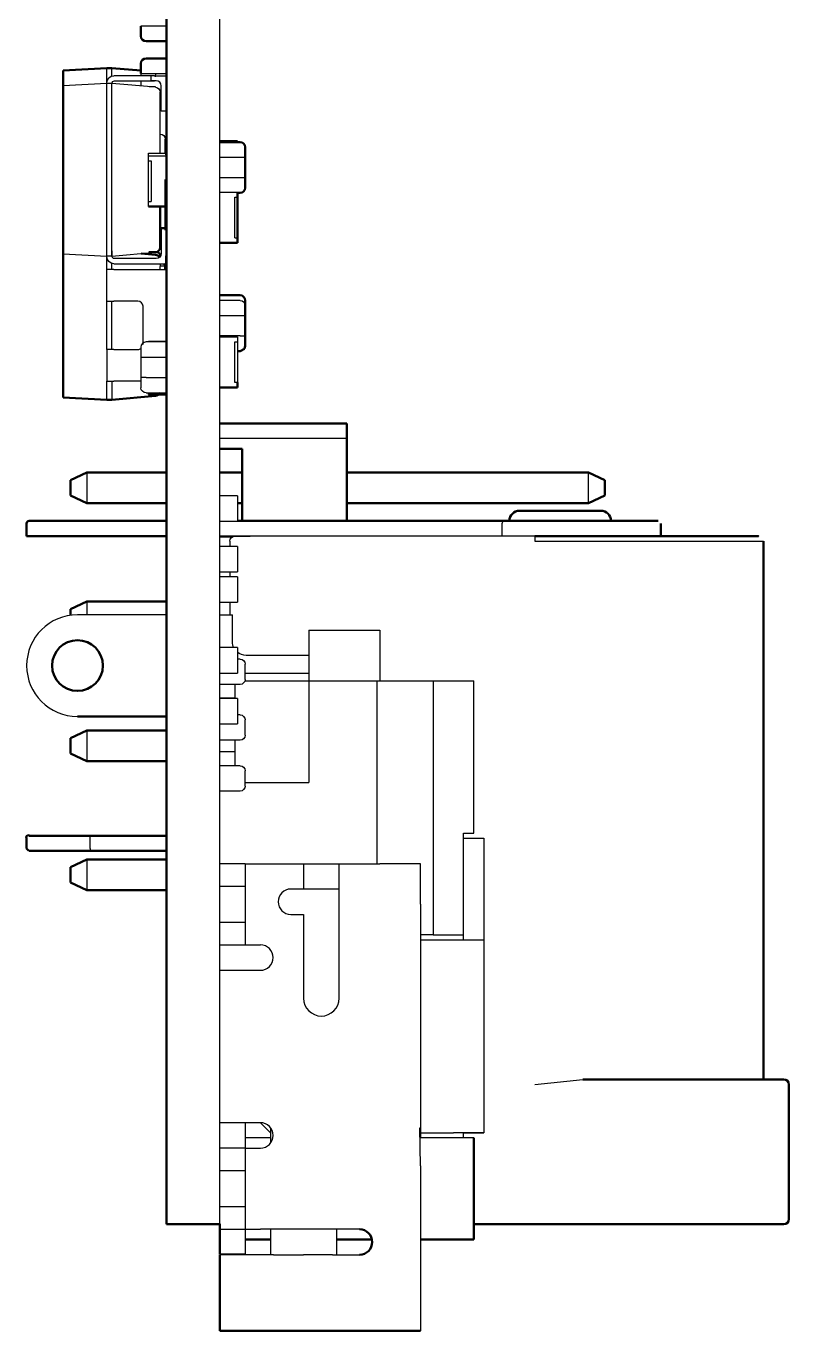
# Model space of a CAD drawing. Header units: millimetres. Extents: x 345 to 622, y 294 to 502.
# Drawn here: x 345.21 to 360.22, y 334.51 to 360.2 of the extents above; entities that cross this region are included whole.
import ezdxf

# ---------------------------------------------------------------- set-up
doc = ezdxf.new("R2010")
doc.units = ezdxf.units.MM
doc.layers.add('Make2D$可见线$场景轮廓线', color=18, linetype='Continuous', lineweight=50, true_color=0x000000)
doc.layers.add('Make2D$可见线$曲线', color=18, linetype='Continuous', true_color=0x000000)

msp = doc.modelspace()

# ---------------------------------------------------------------- linework, layer by layer
at = {"layer": 'Make2D$可见线$场景轮廓线', "color": 96, "true_color": 0x008000}
for p, q in [((347.968, 447.711), (347.968, 338.111)), ((347.968, 338.111), (347.968, 336.611)), ((349.019, 336.611), (347.968, 336.611))]:
    msp.add_line(p, q, dxfattribs=at)
at = {"layer": 'Make2D$可见线$场景轮廓线', "color": 7, "true_color": 0xfffff2}
for p, q in [((347.468, 360.202), (347.468, 360.003)), ((347.568, 359.903), (347.968, 359.903)), ((347.468, 359.467), (347.468, 359.268)), ((347.968, 359.567), (347.568, 359.567)), ((349.419, 357.919), (349.019, 357.919)), ((349.519, 357.62), (349.519, 357.819)), ((349.519, 357.019), (349.519, 357.218)), ((349.369, 356.919), (349.419, 356.919)), ((349.419, 354.903), (349.019, 354.903)), ((349.519, 354.703), (349.519, 354.803)), ((349.519, 354.504), (349.519, 354.703)), ((349.519, 353.903), (349.519, 354.102)), ((349.369, 353.803), (349.419, 353.803)), ((349.505, 353.851), (349.419, 353.803)), ((349.519, 353.903), (349.507, 353.854))]:
    msp.add_line(p, q, dxfattribs=at)
at = {"layer": 'Make2D$可见线$场景轮廓线', "color": 254, "true_color": 0xcad1ee}
for p, q in [((345.938, 359.331), (346.798, 359.376)), ((345.938, 359.331), (345.938, 359.03)), ((346.898, 359.376), (346.798, 359.376)), ((347.468, 359.326), (346.898, 359.376)), ((345.938, 356.02), (345.938, 359.03)), ((347.848, 355.85), (347.848, 356.67)), ((347.968, 356.225), (347.868, 356.225)), ((345.938, 356.02), (345.938, 355.72)), ((345.938, 355.715), (345.938, 352.891)), ((347.757, 355.701), (347.471, 355.726)), ((347.948, 355.412), (347.948, 355.461)), ((346.798, 352.846), (345.938, 352.891)), ((346.898, 352.846), (346.798, 352.846)), ((346.898, 352.846), (347.757, 352.921)), ((351.519, 352.381), (349.019, 352.381)), ((351.519, 352.381), (351.519, 352.081)), ((351.519, 352.081), (351.519, 350.461)), ((349.459, 351.881), (349.019, 351.881)), ((349.459, 350.466), (349.459, 351.881)), ((346.401, 351.411), (346.079, 351.261)), ((346.079, 350.961), (346.079, 351.261)), ((347.968, 351.411), (346.401, 351.411)), ((349.459, 351.411), (349.019, 351.411)), ((351.519, 351.411), (356.278, 351.411)), ((356.599, 351.261), (356.278, 351.411)), ((356.599, 350.961), (356.599, 351.261)), ((346.079, 350.961), (346.401, 350.811)), ((356.278, 350.811), (356.599, 350.961)), ((346.401, 350.811), (347.968, 350.811)), ((349.369, 350.811), (349.459, 350.811)), ((356.278, 350.811), (351.519, 350.811)), ((346.401, 348.871), (346.079, 348.721)), ((346.079, 348.602), (346.079, 348.721)), ((347.968, 348.871), (346.401, 348.871)), ((346.401, 346.331), (346.079, 346.181)), ((347.966, 346.331), (346.401, 346.331)), ((346.079, 345.881), (346.079, 346.181)), ((346.079, 345.881), (346.401, 345.731)), ((346.401, 345.731), (347.968, 345.731)), ((346.401, 343.791), (346.079, 343.641)), ((347.968, 343.791), (346.401, 343.791)), ((346.079, 343.341), (346.079, 343.641)), ((346.079, 343.341), (346.401, 343.191)), ((346.401, 343.191), (347.968, 343.191)), ((354.019, 336.311), (354.019, 338.311)), ((349.019, 336.506), (349.019, 336.513)), ((349.519, 336.311), (350.018, 336.311)), ((351.318, 336.311), (352.014, 336.311)), ((352.969, 336.311), (354.019, 336.311))]:
    msp.add_line(p, q, dxfattribs=at)
at = {"layer": 'Make2D$可见线$场景轮廓线', "color": 9, "true_color": 0xc0c0c0}
for p, q in [((349.019, 357.936), (349.369, 357.936)), ((349.369, 357.936), (349.369, 357.919)), ((347.953, 356.183), (347.953, 357.18)), ((349.369, 356.936), (349.369, 356.836)), ((347.968, 356.65), (347.618, 356.65)), ((349.369, 356.836), (349.369, 356.036)), ((347.848, 356.154), (347.868, 356.16)), ((349.369, 355.936), (349.019, 355.936)), ((349.369, 356.036), (349.369, 355.936)), ((347.775, 355.754), (347.622, 355.754)), ((349.369, 353.086), (349.019, 353.086)), ((349.369, 353.186), (349.369, 353.086)), ((347.968, 352.95), (347.618, 352.95))]:
    msp.add_line(p, q, dxfattribs=at)
at = {"layer": 'Make2D$可见线$场景轮廓线', "color": 40, "true_color": 0xffa61c}
for p, q in [((349.518, 357.219), (349.518, 357.619)), ((349.518, 354.103), (349.518, 354.503))]:
    msp.add_line(p, q, dxfattribs=at)
at = {"layer": 'Make2D$可见线$场景轮廓线', "color": 7, "true_color": 0xffffff}
for p, q in [((346.469, 350.461), (345.269, 350.461)), ((347.968, 350.461), (346.469, 350.461)), ((353.424, 350.461), (349.374, 350.461)), ((354.607, 350.461), (353.424, 350.461)), ((357.648, 350.461), (354.607, 350.461)), ((356.519, 350.661), (354.919, 350.661)), ((345.219, 350.411), (345.219, 350.161)), ((357.698, 350.411), (357.698, 350.161)), ((345.219, 350.161), (346.469, 350.161)), ((347.968, 350.161), (346.469, 350.161)), ((359.616, 350.161), (355.219, 350.161)), ((359.719, 339.461), (359.719, 350.061)), ((346.219, 346.611), (347.965, 346.611)), ((345.219, 344.011), (345.219, 344.211)), ((345.27, 344.261), (346.469, 344.261)), ((346.469, 344.261), (347.968, 344.261)), ((345.263, 343.961), (345.219, 344.011)), ((345.27, 343.961), (346.469, 343.961)), ((346.469, 343.961), (347.968, 343.961)), ((359.819, 339.461), (356.163, 339.461)), ((360.119, 339.461), (359.819, 339.461)), ((360.219, 339.361), (360.219, 336.711)), ((354.019, 336.611), (359.819, 336.611)), ((359.819, 336.611), (360.119, 336.611))]:
    msp.add_line(p, q, dxfattribs=at)
at = {"layer": 'Make2D$可见线$场景轮廓线', "color": 254, "true_color": 0xcbd2ef}
for p, q in [((349.019, 336.511), (349.019, 336.617)), ((349.019, 336.506), (349.019, 336.021)), ((349.019, 336.011), (349.019, 334.511)), ((349.819, 334.511), (349.019, 334.511)), ((349.819, 334.511), (350.08, 334.511)), ((350.292, 334.511), (350.08, 334.511)), ((350.292, 334.511), (350.67, 334.511)), ((350.67, 334.511), (351.235, 334.511)), ((352.169, 334.511), (351.235, 334.511)), ((352.169, 334.511), (352.969, 334.511))]:
    msp.add_line(p, q, dxfattribs=at)
at = {"layer": 'Make2D$可见线$场景轮廓线', "color": 7, "true_color": 0xfffff2, "extrusion": (0, 0, -1)}
for centre, start, end in [((-347.568, 360.003), 270, 0), ((-349.419, 357.819), 90, 180), ((-349.419, 354.803), 90, 180)]:
    msp.add_arc(centre, 0.1, start, end, dxfattribs=at)
at = {"layer": 'Make2D$可见线$场景轮廓线', "color": 7, "true_color": 0xfffff2}
for centre, start, end in [((347.568, 359.467), 90, 180), ((349.419, 357.019), 270, 360)]:
    msp.add_arc(centre, 0.1, start, end, dxfattribs=at)
at = {"layer": 'Make2D$可见线$场景轮廓线', "color": 254, "true_color": 0xcad1ee, "extrusion": (0, 0, -1)}
for centre, start, end in [((-347.748, 355.85), 180, 265), ((-347.748, 355.601), 95, 153), ((-347.748, 353.021), 202.1319, 265)]:
    msp.add_arc(centre, 0.1, start, end, dxfattribs=at)
at = {"layer": 'Make2D$可见线$场景轮廓线', "color": 9, "true_color": 0xc0c0c0, "extrusion": (0, 0, -1)}
msp.add_arc((-347.775, 355.678), 0.178, 113.2164, 120.9678, dxfattribs=at)
at = {"layer": 'Make2D$可见线$场景轮廓线', "color": 9, "true_color": 0xc0c0c0}
msp.add_arc((347.775, 355.678), 0.0762, 360, 90, dxfattribs=at)
at = {"layer": 'Make2D$可见线$场景轮廓线', "color": 254, "true_color": 0xcad1ee}
msp.add_arc((347.848, 355.461), 0.1, 360, 41.7604, dxfattribs=at)
at = {"layer": 'Make2D$可见线$场景轮廓线', "color": 7, "true_color": 0xffffff}
for centre, radius, start, end in [((345.269, 350.411), 0.05, 90, 180), ((356.519, 350.461), 0.2, 0, 90)]:
    msp.add_arc(centre, radius, start, end, dxfattribs=at)
at = {"layer": 'Make2D$可见线$场景轮廓线', "color": 7, "true_color": 0xffffff, "extrusion": (0, 0, -1)}
for centre, radius, start, end in [((-354.919, 350.461), 0.2, 360, 90), ((-346.219, 347.611), 0.5, 0, 180), ((-346.219, 347.611), 0.5, 180, 0), ((-345.248, 344.233), 0.0364, 322.8161, 126.1396), ((-360.119, 339.361), 0.1, 90, 180), ((-360.119, 336.711), 0.1, 180, 270)]:
    msp.add_arc(centre, radius, start, end, dxfattribs=at)
at = {"layer": 'Make2D$可见线$场景轮廓线', "color": 254, "true_color": 0xcbd2ef}
for start, end in [(360, 90), (270, 360)]:
    msp.add_arc((351.769, 336.261), 0.25, start, end, dxfattribs=at)
at = {"layer": 'Make2D$可见线$场景轮廓线', "color": 7, "true_color": 0xffffff}
msp.add_rational_spline([(359.618, 350.161), (359.622, 350.161), (359.616, 350.161)], [0.986814337913, 0.992751961022, 1], degree=2, dxfattribs=at)
at = {"layer": 'Make2D$可见线$曲线', "color": 96, "true_color": 0x008000}
for p, q in [((347.968, 447.711), (347.968, 338.111)), ((347.968, 338.111), (347.968, 336.611)), ((349.019, 336.611), (347.968, 336.611))]:
    msp.add_line(p, q, dxfattribs=at)
at = {"layer": 'Make2D$可见线$曲线', "color": 96, "lineweight": -3, "true_color": 0x008000}
for p, q in [((349.019, 338.111), (349.019, 447.711)), ((349.019, 336.611), (349.019, 338.111))]:
    msp.add_line(p, q, dxfattribs=at)
at = {"layer": 'Make2D$可见线$曲线', "color": 40, "lineweight": -3, "true_color": 0xffa61c}
for p, q in [((347.966, 360.203), (347.568, 360.203)), ((347.568, 360.203), (347.568, 360.203)), ((347.469, 359.267), (347.469, 359.227)), ((347.469, 359.126), (347.469, 359.026)), ((347.865, 358.867), (347.848, 358.867)), ((349.021, 357.219), (349.413, 357.219)), ((349.419, 357.219), (349.518, 357.219)), ((349.419, 354.103), (349.021, 354.103)), ((349.419, 354.103), (349.518, 354.103)), ((347.469, 353.683), (347.469, 353.283)), ((347.568, 353.683), (347.966, 353.683)), ((347.568, 353.283), (347.966, 353.283))]:
    msp.add_line(p, q, dxfattribs=at)
at = {"layer": 'Make2D$可见线$曲线', "color": 7, "true_color": 0xfffff2}
for p, q in [((347.468, 360.202), (347.468, 360.003)), ((347.568, 359.903), (347.968, 359.903)), ((347.468, 359.467), (347.468, 359.268)), ((347.968, 359.567), (347.568, 359.567)), ((349.419, 357.919), (349.019, 357.919)), ((349.519, 357.62), (349.519, 357.819)), ((349.519, 357.019), (349.519, 357.218)), ((349.369, 356.919), (349.419, 356.919)), ((349.419, 354.903), (349.019, 354.903)), ((349.519, 354.703), (349.519, 354.803)), ((349.519, 354.504), (349.519, 354.703)), ((349.519, 353.903), (349.519, 354.102)), ((349.369, 353.803), (349.419, 353.803)), ((349.505, 353.851), (349.419, 353.803)), ((349.519, 353.903), (349.507, 353.854))]:
    msp.add_line(p, q, dxfattribs=at)
at = {"layer": 'Make2D$可见线$曲线', "color": 254, "true_color": 0xcad1ee}
for p, q in [((345.938, 359.331), (346.798, 359.376)), ((345.938, 359.331), (345.938, 359.03)), ((346.898, 359.376), (346.798, 359.376)), ((347.468, 359.326), (346.898, 359.376)), ((345.938, 356.02), (345.938, 359.03)), ((347.848, 355.85), (347.848, 356.67)), ((347.968, 356.225), (347.868, 356.225)), ((345.938, 356.02), (345.938, 355.72)), ((345.938, 355.715), (345.938, 352.891)), ((347.757, 355.701), (347.471, 355.726)), ((347.948, 355.412), (347.948, 355.461)), ((346.798, 352.846), (345.938, 352.891)), ((346.898, 352.846), (346.798, 352.846)), ((346.898, 352.846), (347.757, 352.921)), ((351.519, 352.381), (349.019, 352.381)), ((351.519, 352.381), (351.519, 352.081)), ((351.519, 352.081), (351.519, 350.461)), ((349.459, 351.881), (349.019, 351.881)), ((349.459, 350.466), (349.459, 351.881)), ((346.401, 351.411), (346.079, 351.261)), ((346.079, 350.961), (346.079, 351.261)), ((347.968, 351.411), (346.401, 351.411)), ((349.459, 351.411), (349.019, 351.411)), ((351.519, 351.411), (356.278, 351.411)), ((356.599, 351.261), (356.278, 351.411)), ((356.599, 350.961), (356.599, 351.261)), ((346.079, 350.961), (346.401, 350.811)), ((356.278, 350.811), (356.599, 350.961)), ((346.401, 350.811), (347.968, 350.811)), ((349.369, 350.811), (349.459, 350.811)), ((356.278, 350.811), (351.519, 350.811)), ((346.401, 348.871), (346.079, 348.721)), ((346.079, 348.602), (346.079, 348.721)), ((347.968, 348.871), (346.401, 348.871)), ((346.401, 346.331), (346.079, 346.181)), ((347.966, 346.331), (346.401, 346.331)), ((346.079, 345.881), (346.079, 346.181)), ((346.079, 345.881), (346.401, 345.731)), ((346.401, 345.731), (347.968, 345.731)), ((346.401, 343.791), (346.079, 343.641)), ((347.968, 343.791), (346.401, 343.791)), ((346.079, 343.341), (346.079, 343.641)), ((346.079, 343.341), (346.401, 343.191)), ((346.401, 343.191), (347.968, 343.191)), ((354.019, 336.311), (354.019, 338.311)), ((349.019, 336.506), (349.019, 336.513)), ((349.519, 336.311), (350.018, 336.311)), ((351.318, 336.311), (352.014, 336.311)), ((352.969, 336.311), (354.019, 336.311))]:
    msp.add_line(p, q, dxfattribs=at)
at = {"layer": 'Make2D$可见线$曲线', "color": 254, "lineweight": -3, "true_color": 0xcad1ee}
for p, q in [((346.798, 359.085), (346.798, 359.376)), ((346.898, 359.276), (346.898, 359.376)), ((346.898, 359.221), (346.898, 359.276)), ((347.588, 359.225), (346.938, 359.225)), ((347.738, 359.225), (347.663, 359.225)), ((347.663, 359.225), (347.663, 359.125)), ((347.738, 359.225), (347.968, 359.225)), ((347.757, 359.201), (347.76, 359.269)), ((346.798, 359.075), (345.938, 359.03)), ((346.798, 359.075), (346.798, 359.085)), ((346.898, 359.075), (346.798, 359.075)), ((346.798, 355.675), (346.798, 359.075)), ((346.898, 358.976), (346.898, 359.075)), ((347.757, 359), (346.898, 359.075)), ((346.898, 355.775), (346.898, 358.976)), ((346.947, 359.125), (347.588, 359.125)), ((347.63, 359.011), (347.754, 359.011)), ((347.663, 359.125), (347.738, 359.125)), ((347.738, 359.125), (347.663, 359.125)), ((347.768, 359.125), (347.738, 359.125)), ((347.868, 358.525), (347.868, 359.025)), ((347.848, 357.7), (347.848, 358.9)), ((347.968, 358.525), (347.868, 358.525)), ((347.948, 357.687), (347.948, 357.975)), ((347.968, 356.811), (347.953, 356.811)), ((347.868, 356.225), (347.868, 355.725)), ((345.938, 355.72), (346.798, 355.675)), ((346.898, 355.675), (346.798, 355.675)), ((346.798, 355.411), (346.798, 355.665)), ((346.898, 355.775), (346.898, 355.675)), ((346.898, 355.675), (346.898, 355.775)), ((346.898, 355.675), (347.757, 355.75)), ((347.768, 355.625), (346.947, 355.625)), ((346.798, 354.786), (346.798, 355.411)), ((346.938, 355.411), (346.798, 355.411)), ((346.898, 355.411), (346.898, 355.534)), ((346.938, 355.525), (347.968, 355.525)), ((346.938, 355.411), (347.968, 355.411)), ((347.848, 355.414), (347.848, 355.471)), ((346.798, 353.836), (346.798, 354.786)), ((346.798, 354.786), (346.938, 354.786)), ((346.898, 353.836), (346.898, 354.786)), ((347.409, 354.786), (346.938, 354.786)), ((347.509, 353.936), (347.509, 354.686)), ((346.798, 353.836), (346.798, 353.211)), ((346.938, 353.836), (346.798, 353.836)), ((346.938, 353.836), (347.409, 353.836)), ((346.798, 352.846), (346.798, 353.211)), ((346.798, 353.211), (346.938, 353.211)), ((346.898, 353.211), (346.898, 352.946)), ((347.468, 353.211), (346.938, 353.211)), ((347.968, 353.211), (347.95, 353.211)), ((346.898, 352.946), (346.898, 352.846)), ((351.519, 352.081), (349.019, 352.081)), ((346.401, 351.411), (346.401, 350.811)), ((356.278, 350.811), (356.278, 351.411)), ((349.256, 350.141), (349.019, 350.141)), ((349.369, 349.841), (349.365, 349.841)), ((346.401, 348.871), (346.401, 348.611)), ((350.769, 348.311), (350.769, 347.311)), ((350.769, 348.311), (352.169, 348.311)), ((352.169, 348.311), (352.169, 347.311)), ((350.769, 347.311), (352.119, 347.311)), ((350.769, 347.311), (350.769, 345.311)), ((352.119, 343.712), (352.119, 347.311)), ((352.119, 347.311), (353.219, 347.311)), ((353.219, 347.311), (353.219, 342.311)), ((353.219, 347.311), (354.019, 347.311)), ((354.019, 344.311), (354.019, 347.311)), ((346.401, 346.331), (346.401, 345.731)), ((353.819, 344.311), (354.019, 344.311)), ((353.819, 342.311), (353.819, 344.311)), ((353.819, 344.211), (354.219, 344.211)), ((354.219, 344.211), (354.219, 343.711)), ((346.401, 343.791), (346.401, 343.191)), ((354.219, 343.711), (354.219, 342.211)), ((353.219, 342.311), (352.969, 342.311)), ((353.219, 342.311), (353.819, 342.311)), ((353.819, 342.216), (353.819, 342.311)), ((352.969, 342.211), (353.619, 342.211)), ((353.619, 342.211), (354.219, 342.211)), ((354.219, 342.211), (354.219, 338.411)), ((349.822, 338.608), (350.019, 338.411)), ((352.969, 338.411), (353.619, 338.411)), ((354.219, 338.411), (353.619, 338.411)), ((353.818, 338.411), (354.219, 338.411)), ((353.819, 338.311), (353.819, 338.414)), ((350.019, 338.311), (349.519, 338.311)), ((354.019, 338.311), (352.969, 338.311))]:
    msp.add_line(p, q, dxfattribs=at)
at = {"layer": 'Make2D$可见线$曲线', "color": 7, "lineweight": -3, "true_color": 0xfffff2}
for p, q in [((347.468, 359.268), (347.568, 359.268)), ((347.568, 359.268), (347.968, 359.268)), ((347.848, 358.567), (347.868, 358.567)), ((347.968, 357.783), (347.948, 357.783)), ((347.948, 357.683), (347.968, 357.683)), ((349.019, 357.62), (349.419, 357.62)), ((349.419, 357.62), (349.519, 357.62)), ((349.419, 354.803), (349.019, 354.803)), ((349.019, 354.504), (349.419, 354.504)), ((349.419, 354.504), (349.519, 354.504)), ((349.021, 354.102), (349.019, 354.102)), ((347.468, 353.883), (347.468, 353.684)), ((347.968, 353.983), (347.568, 353.983)), ((347.468, 353.684), (347.568, 353.684)), ((347.468, 353.282), (347.468, 353.083)), ((347.568, 353.282), (347.468, 353.282)), ((347.568, 352.983), (347.968, 352.983)), ((349.419, 347.74), (349.369, 347.74)), ((349.519, 347.34), (349.519, 347.64)), ((349.419, 347.24), (349.019, 347.24)), ((349.419, 346.64), (349.366, 346.64)), ((349.519, 346.24), (349.519, 346.54)), ((349.419, 346.14), (349.019, 346.14)), ((349.419, 345.64), (349.019, 345.64)), ((349.519, 345.24), (349.519, 345.54)), ((349.419, 345.14), (349.019, 345.14))]:
    msp.add_line(p, q, dxfattribs=at)
at = {"layer": 'Make2D$可见线$曲线', "color": 9, "true_color": 0xc0c0c0}
for p, q in [((349.019, 357.936), (349.369, 357.936)), ((349.369, 357.936), (349.369, 357.919)), ((347.953, 356.183), (347.953, 357.18)), ((349.369, 356.936), (349.369, 356.836)), ((347.968, 356.65), (347.618, 356.65)), ((349.369, 356.836), (349.369, 356.036)), ((347.848, 356.154), (347.868, 356.16)), ((349.369, 355.936), (349.019, 355.936)), ((349.369, 356.036), (349.369, 355.936)), ((347.775, 355.754), (347.622, 355.754)), ((349.369, 353.086), (349.019, 353.086)), ((349.369, 353.186), (349.369, 353.086)), ((347.968, 352.95), (347.618, 352.95))]:
    msp.add_line(p, q, dxfattribs=at)
at = {"layer": 'Make2D$可见线$曲线', "color": 9, "lineweight": -3, "true_color": 0xc0c0c0}
for p, q in [((347.618, 357.65), (347.618, 357.7)), ((347.618, 357.7), (347.968, 357.7)), ((347.618, 357.65), (347.968, 357.65)), ((347.618, 357.55), (347.618, 357.65)), ((347.618, 357.55), (347.668, 357.55)), ((347.618, 356.75), (347.618, 357.55)), ((347.668, 357.55), (347.668, 356.75)), ((349.019, 356.936), (349.369, 356.936)), ((347.618, 356.75), (347.668, 356.75)), ((347.618, 356.65), (347.618, 356.75)), ((347.968, 356.7), (347.953, 356.7)), ((349.319, 356.036), (349.319, 356.836)), ((349.319, 356.836), (349.369, 356.836)), ((349.319, 356.036), (349.369, 356.036)), ((347.953, 355.678), (347.953, 355.475)), ((347.851, 355.475), (347.851, 355.525)), ((347.953, 355.475), (347.851, 355.475)), ((349.019, 354.086), (349.369, 354.086)), ((349.369, 354.086), (349.369, 353.986)), ((347.618, 354), (347.968, 354)), ((347.618, 353.986), (347.618, 354)), ((349.319, 353.986), (349.369, 353.986)), ((349.319, 353.186), (349.319, 353.986)), ((349.369, 353.986), (349.369, 353.186)), ((349.369, 353.186), (349.319, 353.186)), ((347.618, 352.95), (347.618, 352.983)), ((349.369, 350.957), (349.019, 350.957)), ((349.369, 350.957), (349.369, 350.457)), ((349.019, 350.457), (349.369, 350.457)), ((349.369, 349.957), (349.019, 349.957)), ((349.369, 349.957), (349.369, 349.457)), ((349.019, 349.457), (349.369, 349.457)), ((349.369, 349.357), (349.019, 349.357)), ((349.369, 349.357), (349.369, 348.857)), ((349.019, 348.857), (349.369, 348.857)), ((349.369, 347.965), (349.019, 347.965)), ((349.369, 347.965), (349.369, 347.465)), ((349.019, 347.465), (349.369, 347.465)), ((349.369, 346.965), (349.019, 346.965)), ((349.369, 346.965), (349.369, 346.465)), ((349.019, 346.465), (349.369, 346.465))]:
    msp.add_line(p, q, dxfattribs=at)
at = {"layer": 'Make2D$可见线$曲线', "color": 40, "true_color": 0xffa61c}
for p, q in [((349.518, 357.219), (349.518, 357.619)), ((349.518, 354.103), (349.518, 354.503))]:
    msp.add_line(p, q, dxfattribs=at)
at = {"layer": 'Make2D$可见线$曲线', "color": 7, "true_color": 0xffffff}
for p, q in [((346.469, 350.461), (345.269, 350.461)), ((347.968, 350.461), (346.469, 350.461)), ((353.424, 350.461), (349.374, 350.461)), ((354.607, 350.461), (353.424, 350.461)), ((357.648, 350.461), (354.607, 350.461)), ((356.519, 350.661), (354.919, 350.661)), ((345.219, 350.411), (345.219, 350.161)), ((357.698, 350.411), (357.698, 350.161)), ((345.219, 350.161), (346.469, 350.161)), ((347.968, 350.161), (346.469, 350.161)), ((359.616, 350.161), (355.219, 350.161)), ((359.719, 339.461), (359.719, 350.061)), ((346.219, 346.611), (347.965, 346.611)), ((345.219, 344.011), (345.219, 344.211)), ((345.27, 344.261), (346.469, 344.261)), ((346.469, 344.261), (347.968, 344.261)), ((345.263, 343.961), (345.219, 344.011)), ((345.27, 343.961), (346.469, 343.961)), ((346.469, 343.961), (347.968, 343.961)), ((359.819, 339.461), (356.163, 339.461)), ((360.119, 339.461), (359.819, 339.461)), ((360.219, 339.361), (360.219, 336.711)), ((354.019, 336.611), (359.819, 336.611)), ((359.819, 336.611), (360.119, 336.611))]:
    msp.add_line(p, q, dxfattribs=at)
at = {"layer": 'Make2D$可见线$曲线', "color": 7, "lineweight": -3, "true_color": 0xffffff}
for p, q in [((354.578, 350.411), (354.599, 350.459)), ((354.578, 350.161), (354.578, 350.411)), ((349.319, 350.161), (349.019, 350.161)), ((349.219, 350.061), (349.219, 349.962)), ((349.319, 350.161), (349.619, 350.161)), ((349.619, 350.161), (349.319, 350.161)), ((355.219, 350.161), (349.619, 350.161)), ((355.219, 350.161), (355.219, 350.061)), ((355.219, 350.061), (359.719, 350.061)), ((349.219, 349.46), (349.219, 349.357)), ((349.219, 348.862), (349.219, 348.611)), ((347.967, 348.611), (346.219, 348.611)), ((349.019, 348.611), (349.269, 348.611)), ((349.269, 348.111), (349.269, 348.611)), ((349.269, 348.081), (349.269, 348.111)), ((350.769, 347.811), (349.539, 347.811)), ((349.519, 347.461), (350.769, 347.461)), ((349.319, 347.243), (349.319, 346.973)), ((349.619, 347.311), (350.119, 347.311)), ((350.119, 347.311), (350.769, 347.311)), ((349.319, 346.973), (349.019, 346.973)), ((349.319, 346.973), (349.319, 346.965)), ((349.319, 346.141), (349.319, 345.911)), ((349.319, 345.911), (349.019, 345.911)), ((349.319, 345.911), (349.319, 345.637)), ((349.619, 345.311), (350.119, 345.311)), ((350.119, 345.311), (350.769, 345.311)), ((346.469, 344.211), (346.469, 344.261)), ((346.469, 344.011), (346.469, 344.211)), ((346.469, 344.011), (346.469, 343.961)), ((355.219, 339.361), (356.163, 339.461))]:
    msp.add_line(p, q, dxfattribs=at)
at = {"layer": 'Make2D$可见线$曲线', "color": 254, "lineweight": -3, "true_color": 0xcbd2ef}
for p, q in [((349.519, 343.711), (349.019, 343.711)), ((349.519, 343.711), (349.819, 343.711)), ((349.519, 343.711), (349.519, 343.261)), ((349.819, 343.711), (350.669, 343.711)), ((350.668, 343.711), (351.369, 343.711)), ((350.669, 343.711), (350.669, 343.211)), ((351.369, 343.711), (352.169, 343.711)), ((351.369, 341.061), (351.369, 343.711)), ((352.969, 343.711), (352.169, 343.711)), ((352.969, 342.911), (352.969, 343.711)), ((349.519, 343.261), (349.019, 343.261)), ((349.519, 343.261), (349.519, 342.561)), ((350.669, 343.211), (350.419, 343.211)), ((351.369, 343.211), (350.671, 343.211)), ((352.969, 342.911), (352.969, 338.511)), ((349.019, 342.561), (349.519, 342.561)), ((349.519, 342.561), (349.519, 342.111)), ((350.419, 342.711), (350.669, 342.711)), ((350.669, 342.711), (350.669, 341.061)), ((349.019, 342.111), (349.519, 342.111)), ((349.519, 342.111), (349.819, 342.111)), ((349.019, 341.611), (349.819, 341.611)), ((349.819, 338.611), (349.019, 338.611)), ((349.519, 338.615), (349.519, 338.111)), ((350.019, 338.512), (350.019, 338.216)), ((352.958, 338.511), (352.969, 338.511)), ((352.969, 337.761), (352.958, 338.511)), ((352.969, 338.511), (352.969, 338.311)), ((349.519, 338.111), (349.019, 338.111)), ((349.519, 338.111), (349.819, 338.111)), ((349.519, 338.111), (349.519, 337.661)), ((349.519, 337.661), (349.019, 337.661)), ((349.519, 337.661), (349.519, 336.961)), ((352.969, 337.761), (352.969, 334.511)), ((349.019, 336.961), (349.519, 336.961)), ((349.519, 336.961), (349.519, 336.511)), ((349.019, 336.511), (349.519, 336.511)), ((349.519, 336.514), (349.519, 336.021)), ((349.519, 336.511), (349.819, 336.511)), ((351.769, 336.511), (349.819, 336.511)), ((350.019, 336.511), (350.019, 336.017)), ((351.319, 336.514), (351.319, 336.011)), ((349.519, 336.021), (349.019, 336.021)), ((349.819, 336.011), (349.019, 336.011)), ((350.08, 336.011), (349.819, 336.011)), ((350.08, 336.011), (350.292, 336.011)), ((350.292, 336.011), (350.67, 336.011)), ((351.235, 336.011), (350.67, 336.011)), ((351.235, 336.011), (351.769, 336.011))]:
    msp.add_line(p, q, dxfattribs=at)
at = {"layer": 'Make2D$可见线$曲线', "color": 254, "true_color": 0xcbd2ef}
for p, q in [((349.019, 336.511), (349.019, 336.617)), ((349.019, 336.506), (349.019, 336.021)), ((349.019, 336.011), (349.019, 334.511)), ((349.819, 334.511), (349.019, 334.511)), ((349.819, 334.511), (350.08, 334.511)), ((350.292, 334.511), (350.08, 334.511)), ((350.292, 334.511), (350.67, 334.511)), ((350.67, 334.511), (351.235, 334.511)), ((352.169, 334.511), (351.235, 334.511)), ((352.169, 334.511), (352.969, 334.511))]:
    msp.add_line(p, q, dxfattribs=at)
at = {"layer": 'Make2D$可见线$曲线', "color": 7, "lineweight": -3, "true_color": 0xfffff2}
for centre, radius, start, end in [((347.36, -2096114.864), 2096475.066, 89.999994308, 89.999997041), ((347.568, 353.883), 0.1, 90, 180)]:
    msp.add_arc(centre, radius, start, end, dxfattribs=at)
at = {"layer": 'Make2D$可见线$曲线', "color": 7, "true_color": 0xfffff2, "extrusion": (0, 0, -1)}
for centre, start, end in [((-347.568, 360.003), 270, 0), ((-349.419, 357.819), 90, 180), ((-349.419, 354.803), 90, 180)]:
    msp.add_arc(centre, 0.1, start, end, dxfattribs=at)
at = {"layer": 'Make2D$可见线$曲线', "color": 7, "true_color": 0xfffff2}
for centre, start, end in [((347.568, 359.467), 90, 180), ((349.419, 357.019), 270, 360)]:
    msp.add_arc(centre, 0.1, start, end, dxfattribs=at)
at = {"layer": 'Make2D$可见线$曲线', "color": 254, "lineweight": -3, "true_color": 0xcad1ee, "extrusion": (0, 0, -1)}
for centre, radius, start, end in [((-346.938, 359.085), 0.14, 0, 90), ((-347.744, 1572580.509), 1572221.284, 270.000002959, 270.000005692), ((-346.947, 359.076), 0.049, 0, 90), ((-347.748, 358.9), 0.1, 95, 180), ((-347.848, 357.975), 0.1, 90, 180), ((-346.938, 355.665), 0.14, 270, 0), ((-346.947, 355.674), 0.049, 270, 0), ((-347.768, 355.725), 0.1, 180, 270)]:
    msp.add_arc(centre, radius, start, end, dxfattribs=at)
at = {"layer": 'Make2D$可见线$曲线', "color": 254, "lineweight": -3, "true_color": 0xcad1ee}
for centre, radius, start, end in [((347.744, 1572580.409), 1572221.284, 269.999994308, 269.999997041), ((347.768, 359.025), 0.1, 360, 90), ((347.409, 354.686), 0.1, 360, 90), ((347.409, 353.936), 0.1, 270, 306.157)]:
    msp.add_arc(centre, radius, start, end, dxfattribs=at)
at = {"layer": 'Make2D$可见线$曲线', "color": 254, "true_color": 0xcad1ee, "extrusion": (0, 0, -1)}
for centre, start, end in [((-347.748, 355.85), 180, 265), ((-347.748, 355.601), 95, 153), ((-347.748, 353.021), 202.1319, 265)]:
    msp.add_arc(centre, 0.1, start, end, dxfattribs=at)
at = {"layer": 'Make2D$可见线$曲线', "color": 9, "true_color": 0xc0c0c0, "extrusion": (0, 0, -1)}
msp.add_arc((-347.775, 355.678), 0.178, 113.2164, 120.9678, dxfattribs=at)
at = {"layer": 'Make2D$可见线$曲线', "color": 9, "true_color": 0xc0c0c0}
msp.add_arc((347.775, 355.678), 0.0762, 360, 90, dxfattribs=at)
at = {"layer": 'Make2D$可见线$曲线', "color": 254, "true_color": 0xcad1ee}
msp.add_arc((347.848, 355.461), 0.1, 360, 41.7604, dxfattribs=at)
at = {"layer": 'Make2D$可见线$曲线', "color": 7, "lineweight": -3, "true_color": 0xfffff2, "extrusion": (0, 0, -1)}
for centre, start, end in [((-349.419, 354.703), 90, 180), ((-347.568, 353.083), 270, 0), ((-349.419, 347.64), 90, 180), ((-349.419, 347.34), 180, 270), ((-349.419, 346.54), 90, 180), ((-349.419, 346.24), 180, 270), ((-349.419, 345.54), 90, 180), ((-349.419, 345.24), 180, 270)]:
    msp.add_arc(centre, 0.1, start, end, dxfattribs=at)
at = {"layer": 'Make2D$可见线$曲线', "color": 7, "true_color": 0xffffff}
for centre, radius, start, end in [((345.269, 350.411), 0.05, 90, 180), ((356.519, 350.461), 0.2, 0, 90)]:
    msp.add_arc(centre, radius, start, end, dxfattribs=at)
at = {"layer": 'Make2D$可见线$曲线', "color": 7, "true_color": 0xffffff, "extrusion": (0, 0, -1)}
for centre, radius, start, end in [((-354.919, 350.461), 0.2, 360, 90), ((-346.219, 347.611), 0.5, 0, 180), ((-346.219, 347.611), 0.5, 180, 0), ((-345.248, 344.233), 0.0364, 322.8161, 126.1396), ((-360.119, 339.361), 0.1, 90, 180), ((-360.119, 336.711), 0.1, 180, 270)]:
    msp.add_arc(centre, radius, start, end, dxfattribs=at)
at = {"layer": 'Make2D$可见线$曲线', "color": 7, "lineweight": -3, "true_color": 0xffffff, "extrusion": (0, 0, -1)}
for centre, radius, start, end in [((-349.319, 350.061), 0.1, 0, 90), ((-349.539, 348.081), 0.27, 333, 0), ((-349.539, 348.081), 0.27, 270, 310.0608), ((-349.547, -1621818.761), 1622166.072, 89.99999882, 90.000002548), ((-349.547, -1631728.023), 1632073.334, 89.99999903, 90.000002541)]:
    msp.add_arc(centre, radius, start, end, dxfattribs=at)
at = {"layer": 'Make2D$可见线$曲线', "color": 7, "lineweight": -3, "true_color": 0xffffff}
msp.add_arc((346.219, 347.611), 1, 90, 270, dxfattribs=at)
at = {"layer": 'Make2D$可见线$曲线', "color": 254, "lineweight": -3, "true_color": 0xcbd2ef}
for centre, radius, start, end in [((350.419, 342.961), 0.25, 90, 270), ((349.819, 341.861), 0.25, 360, 90), ((349.819, 341.861), 0.25, 270, 360), ((351.019, 341.061), 0.35, 180, 360), ((349.819, 338.361), 0.25, 360, 90), ((349.819, 338.361), 0.25, 270, 360)]:
    msp.add_arc(centre, radius, start, end, dxfattribs=at)
at = {"layer": 'Make2D$可见线$曲线', "color": 254, "true_color": 0xcbd2ef}
for start, end in [(360, 90), (270, 360)]:
    msp.add_arc((351.769, 336.261), 0.25, start, end, dxfattribs=at)
at = {"layer": 'Make2D$可见线$曲线', "color": 7, "true_color": 0xffffff}
msp.add_rational_spline([(359.618, 350.161), (359.622, 350.161), (359.616, 350.161)], [0.986814337913, 0.992751961022, 1], degree=2, dxfattribs=at)

doc.saveas('drawing.dxf')
